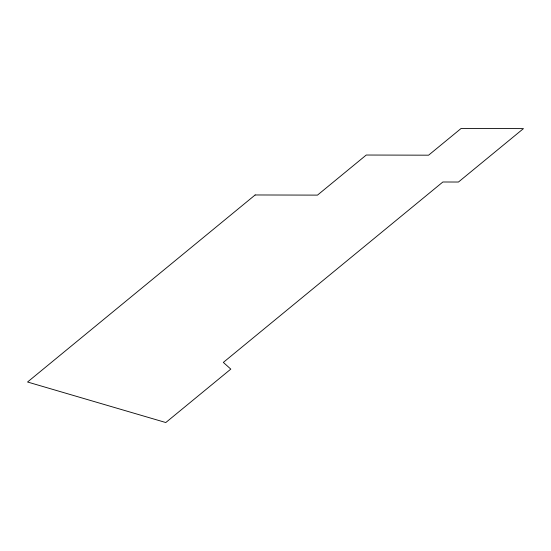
<?xml version="1.0" encoding="UTF-8"?>
<svg xmlns="http://www.w3.org/2000/svg" width="551" height="551" viewBox="0 0 551 551"><rect width="100%" height="100%" fill="white"/><g stroke="black" fill="none" stroke-linecap="round" stroke-linejoin="round"><path stroke-width="0.83" d="M255.147 194.964L27.55 382.008L165.796 422.534L230.8 369.115L223.341 362.4L442.866 181.995L458.446 182.03L523.45 128.61L461.111 128.466L428.595 155.182L366.257 155.031L317.486 195.116L255.147 194.964"/></g></svg>
